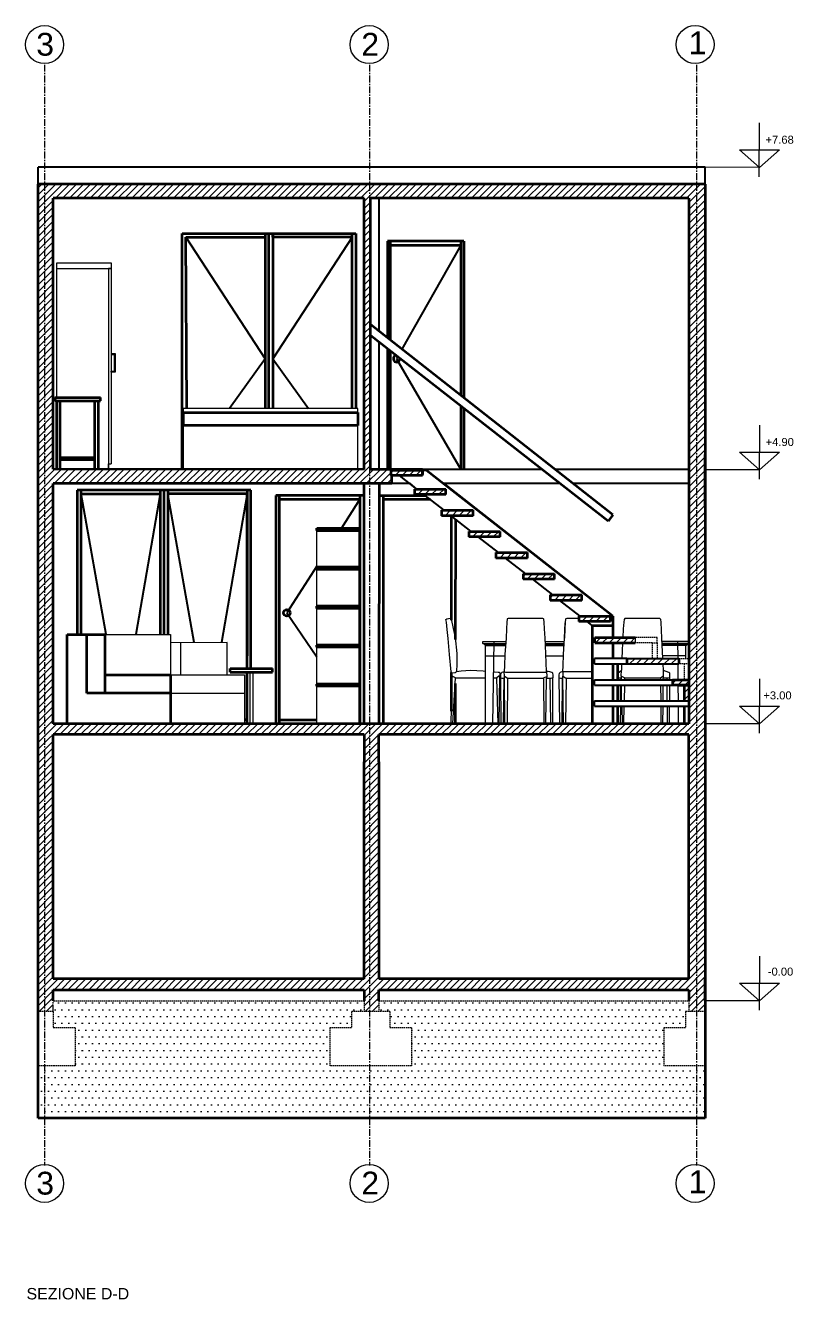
# Model space of a CAD drawing. Header units: metres. Extents: x -3394 to 4496, y 8696 to 12812.
# Drawn here: x -567 to 140, y 11612 to 12785 of the extents above; entities that cross this region are included whole.
import ezdxf

# ---------------------------------------------------------------- set-up
doc = ezdxf.new("R2010")
doc.units = ezdxf.units.M
doc.header["$LTSCALE"] = 5
doc.header["$MEASUREMENT"] = 0
doc.linetypes.add('CENTERX2', pattern=[4, 2.5, -0.5, 0.5, -0.5])
doc.linetypes.add('HIDDEN', pattern=[0.375, 0.25, -0.125])
for name, color, linetype, lineweight in [('A-ANNO-SYMB', 3, 'Continuous', 15), ('A-ANNO-SYMBT', 1, 'CENTERX2', 9), ('A-ELEV-MBE2', 2, 'Continuous', 25), ('A-FLOR-LEVL', 5, 'Continuous', 35), ('A-FURN', 2, 'Continuous', 18), ('A-GLAZ-FULL', 5, 'Continuous', 25), ('A-WALL-FULL', 4, 'Continuous', 35), ('arredi', 131, 'Continuous', 20)]:
    doc.layers.add(name, color=color, linetype=linetype, lineweight=lineweight)
doc.layers.add('FINESTRE', color=5, linetype='Continuous')
doc.layers.add('linee sezionate', color=4, linetype='Continuous')
doc.layers.add('G-ANNO-NPLT', color=210, linetype='Continuous', lineweight=18, plot=False)
doc.styles.add('ARIAL', font='arial.ttf')
pattern_1 = [(360, (-6142.6303, 11497.7745), (3.125, 6.25), [0, -6.25])]

msp = doc.modelspace()

# ---------------------------------------------------------------- hatches: boundary and pattern name
at = {"layer": 'G-ANNO-NPLT'}
h = msp.add_hatch(dxfattribs=at)
h.set_pattern_fill('ANSI31', color=256, scale=36.1, angle=-1.3e-13)
h.paths.add_polyline_path([(50.7, 12639.1), (-250.1, 12639.1), (-250.1, 12626.1), (43.8, 12626.1), (43.8, 12142.3), (-250.1, 12142.3), (-250.1, 11877.3), (-241.6, 11877.3), (-241.6, 11887.3), (-241.6, 11897.3), (43.8, 11897.3), (43.8, 11887.3), (43.8, 11877.3), (50.7, 11877.3)])
h.paths.add_polyline_path([(43.8, 12132.3), (43.8, 11907.3), (-241.6, 11907.3), (-241.6, 12107.3), (-241.6, 12132.3)], flags=16)
h.paths.add_polyline_path([(58.8, 11877.3), (50.7, 11877.3), (50.7, 12639.1), (58.8, 12639.1)])
h.paths.add_polyline_path([(-250.1, 12639.1), (-549.3, 12639.1), (-549.3, 11877.3), (-541.2, 11877.3), (-541.2, 11887.3), (-541.2, 11897.3), (-255.2, 11897.3), (-255.2, 11887.3), (-255.2, 11877.3), (-250.1, 11877.3), (-250.1, 12142.3), (-255.2, 12142.3), (-541.2, 12142.3), (-541.2, 12363.3), (-255.2, 12363.3), (-250.1, 12363.3)])
h.paths.add_polyline_path([(-255.2, 12626.1), (-255.2, 12376.3), (-541.2, 12376.5), (-541.2, 12626.1)], flags=16)
h.paths.add_polyline_path([(-262.7, 12593.7), (-262.7, 12432.5), (-261, 12432.5), (-261, 12416.7), (-421.4, 12416.7), (-421.4, 12432.5), (-418.4, 12432.5), (-419.2, 12590.2), (-346.3, 12590.2), (-346.3, 12593.7)], flags=0)
h.paths.add_polyline_path([(-487.9, 12566.5), (-487.9, 12483.2), (-484.3, 12483.2), (-484.3, 12465.9), (-487.9, 12465.9), (-487.9, 12381.5), (-490.4, 12381.5), (-490.4, 12561.5), (-537.9, 12561.5), (-537.9, 12442.5), (-497.9, 12442.5), (-497.9, 12439.4), (-499.9, 12439.4), (-502.9, 12439.4), (-502.9, 12385.5), (-534.9, 12385.5), (-534.9, 12439.4), (-537.9, 12439.4), (-539.9, 12439.4), (-539.9, 12442.5), (-537.9, 12442.5), (-537.9, 12566.5)], flags=0)
h.paths.add_polyline_path([(-255.2, 12132.3), (-255.2, 12107.3), (-255.2, 11907.3), (-255.2, 11907.3), (-541.2, 11907.3), (-541.2, 12132.3)], flags=16)
h.paths.add_polyline_path([(-549.3, 12639.1), (-555.2, 12639.1), (-555.2, 11877.3), (-549.3, 11877.3)])
h.paths.add_polyline_path([(-229.5, 12370.8), (-230.5, 12370.8), (-230.5, 12375.8), (-201.5, 12375.8), (-201.5, 12375.8), (-201.5, 12376.3), (-249.4, 12376.3), (-249.4, 12626.1), (-250.1, 12626.1), (-250.1, 12363.3), (-229.5, 12363.3)], flags=17)
h.paths.add_polyline_path([(-201.5, 12375.8), (-230.5, 12375.8), (-230.5, 12370.8), (-201.5, 12370.8)], flags=16)
h.paths.add_polyline_path([(-179.9, 12358.3), (-208.9, 12358.3), (-208.9, 12353.3), (-179.9, 12353.3)], flags=17)
h.paths.add_polyline_path([(-154.9, 12338.8), (-183.9, 12338.8), (-183.9, 12333.8), (-154.9, 12333.8)], flags=17)
h.paths.add_polyline_path([(-129.9, 12319.3), (-158.9, 12319.3), (-158.9, 12314.3), (-129.9, 12314.3)], flags=17)
h.paths.add_polyline_path([(-104.9, 12299.8), (-133.9, 12299.8), (-133.9, 12294.8), (-104.9, 12294.8)], flags=17)
h.paths.add_polyline_path([(-79.9, 12280.3), (-108.9, 12280.3), (-108.9, 12275.3), (-79.9, 12275.3)], flags=17)
h.paths.add_polyline_path([(-54.8, 12260.8), (-83.8, 12260.8), (-83.8, 12255.8), (-54.8, 12255.8)], flags=17)
h.paths.add_polyline_path([(-28.4, 12241.3), (-57.4, 12241.3), (-57.4, 12236.3), (-28.4, 12236.3)], flags=17)
h.paths.add_polyline_path([(-5.6, 12221.8), (-42.9, 12221.8), (-42.9, 12216.8), (-5.6, 12216.8)], flags=17)
h.paths.add_polyline_path([(34.4, 12202.3), (-13.3, 12202.3), (-13.3, 12197.3), (34.4, 12197.3)], flags=17)
h.paths.add_polyline_path([(43.8, 12182.8), (28.8, 12182.8), (28.8, 12177.8), (43.8, 12177.8)], flags=17)
h.paths.add_polyline_path([(43.8, 12177.8), (39.3, 12177.8), (39.3, 12163.3), (43.8, 12163.3)], flags=17)
h = msp.add_hatch(dxfattribs=at)
h.set_pattern_fill('DOTS', color=256, scale=100, style=0)
h.set_pattern_definition(pattern_1)
h.paths.add_polyline_path([(-555.2, 11779.3), (-555.2, 11827.3), (-521.2, 11827.3), (-521.2, 11862.3), (-541.2, 11862.3), (-541.2, 11877.3), (-541.2, 11887.3), (-256.6, 11887.3), (-256.6, 11877.3), (-267.2, 11877.3), (-267.2, 11862.3), (-287.1, 11862.3), (-287.1, 11827.3), (-212.1, 11827.3), (-212.1, 11779.3)])
h = msp.add_hatch(dxfattribs=at)
h.set_pattern_fill('DOTS', color=256, scale=100, style=0)
h.set_pattern_definition(pattern_1)
h.paths.add_polyline_path([(58.8, 11827.3), (58.8, 11779.3), (-212.1, 11779.3), (-211.6, 11827.3), (-211.6, 11862.3), (-231.5, 11862.3), (-231.5, 11877.3), (-241.6, 11877.3), (-241.6, 11887.3), (43.8, 11887.3), (40.7, 11877.3), (40.7, 11862.3), (20.8, 11862.3), (20.8, 11827.3)])

# ---------------------------------------------------------------- linework, layer by layer
at = {"layer": 'A-ANNO-SYMB'}
for p, q in [((108.5, 12645.7), (108.9, 12695.6)), ((108.6, 12367.4), (109, 12417.3)), ((108.6, 12133.6), (109, 12183.5)), ((108.6, 11878.5), (109, 11928.4))]:
    msp.add_line(p, q, dxfattribs=at)
at = {"layer": 'A-ANNO-SYMB', "ltscale": 0.8}
for p, q in [((108.7, 12654.4), (58.8, 12654.8)), ((108.8, 12376.1), (58.8, 12376.1)), ((108.8, 12142.3), (58.8, 12142.3)), ((108.8, 11887.3), (58.8, 11887.3))]:
    msp.add_line(p, q, dxfattribs=at)
at = {"layer": 'A-ANNO-SYMB'}
for points in [[(108.7, 12654.4), (90.3, 12670.7), (127.1, 12670.7)], [(108.8, 12376.1), (90.4, 12392.4), (127.2, 12392.4)], [(108.8, 12142.3), (90.4, 12158.6), (127.2, 12158.6)], [(108.8, 11887.3), (90.4, 11903.5), (127.2, 11903.5)]]:
    msp.add_lwpolyline(points, close=True, dxfattribs=at)
for centre in [(-549.3, 12767.5), (-250.5, 12767.5), (49.5, 12767.6), (-549.3, 11719.1), (-250.5, 11719.1), (49.5, 11719.1)]:
    msp.add_circle(centre, 17.5, dxfattribs=at)
at = {"layer": 'A-ANNO-SYMBT', "ltscale": 0.5}
for p, q in [((-549.3, 12749), (-549.3, 11735.6)), ((-250.1, 12749), (-250.1, 11735.6)), ((50.7, 12749), (50.7, 11735.6)), ((-541.2, 11877.3), (-541.2, 11887.3))]:
    msp.add_line(p, q, dxfattribs=at)
at = {"layer": 'A-ANNO-SYMBT', "linetype": 'HIDDEN'}
for p, q in [((14.5, 12221.8), (-5.6, 12221.8)), ((10, 12216.8), (-5.6, 12216.8)), ((10, 12216.8), (10, 12202.3)), ((10, 12216.8), (14.5, 12216.8)), ((14.5, 12216.8), (14.5, 12221.8)), ((14.5, 12216.8), (14.5, 12202.3)), ((34.4, 12202.3), (43.8, 12202.3)), ((43.8, 12197.3), (34.4, 12197.3)), ((39.3, 12197.3), (39.3, 12182.8)), ((-541.2, 11887.3), (-255.2, 11887.3)), ((-255.2, 11887.3), (-255.2, 11877.3)), ((-241.6, 11887.3), (43.8, 11887.3)), ((-241.6, 11887.3), (-241.6, 11877.3)), ((43.8, 11887.3), (43.8, 11877.3)), ((-541.2, 11877.3), (-555.2, 11877.3)), ((-541.2, 11877.3), (-541.2, 11862.3)), ((-266.7, 11877.3), (-266.7, 11862.3)), ((-231.5, 11877.3), (-266.7, 11877.3)), ((-231.5, 11877.3), (-231.5, 11862.3)), ((40.7, 11877.3), (40.7, 11862.3)), ((58.8, 11877.3), (40.7, 11877.3)), ((-521.2, 11862.3), (-541.2, 11862.3)), ((-521.2, 11862.3), (-521.2, 11827.3)), ((-286.6, 11862.3), (-286.6, 11827.3)), ((-266.7, 11862.3), (-286.6, 11862.3)), ((-211.6, 11862.3), (-231.5, 11862.3)), ((-211.6, 11862.3), (-211.6, 11827.3)), ((20.8, 11862.3), (20.8, 11827.3)), ((40.7, 11862.3), (20.8, 11862.3)), ((-521.2, 11827.3), (-555.2, 11827.3)), ((-211.6, 11827.3), (-286.6, 11827.3)), ((58.8, 11827.3), (20.8, 11827.3))]:
    msp.add_line(p, q, dxfattribs=at)
at = {"layer": 'A-ELEV-MBE2'}
for p, q in [((-419.1, 12590.2), (-346.2, 12478.3)), ((-266.3, 12590.2), (-339.2, 12478.3)), ((-166, 12582.8), (-220.3, 12487)), ((-224.2, 12480), (-225.2, 12478.3)), ((-346.2, 12478.3), (-379.1, 12432.5)), ((-339.2, 12478.3), (-306.3, 12432.5)), ((-225.2, 12478.3), (-166, 12376.3)), ((-492.6, 12224.3), (-515.7, 12353.9)), ((-442.8, 12353.9), (-465.2, 12224.3)), ((-411.7, 12217.2), (-435.7, 12353.9)), ((-362.8, 12353.9), (-386.4, 12217.1)), ((-259, 12348.9), (-276.1, 12322.3)), ((-298.6, 12287.4), (-326.3, 12244.4)), ((-326.3, 12244.4), (-298.6, 12203.8))]:
    msp.add_line(p, q, dxfattribs=at)
at = {"layer": 'A-FLOR-LEVL'}
for p, q in [((-422.7, 12376.5), (-422.7, 12593.7)), ((-422.7, 12593.7), (-346.3, 12593.7)), ((-419.2, 12590.2), (-346.3, 12590.2)), ((-418.4, 12432.5), (-419.2, 12590.2)), ((-346.3, 12593.7), (-262.7, 12593.7)), ((-346.3, 12593.7), (-346.3, 12432.4)), ((-342.7, 12432.4), (-342.7, 12593.7)), ((-339.2, 12590.2), (-339.2, 12593.7)), ((-339.2, 12593.7), (-339.2, 12432.4)), ((-266.3, 12590.2), (-339.2, 12590.2)), ((-266.3, 12432.5), (-266.3, 12593.7)), ((-262.7, 12593.7), (-262.7, 12432.5)), ((-233.5, 12586.4), (-233.5, 12497.4)), ((-163.5, 12586.4), (-233.5, 12586.4)), ((-231, 12495.4), (-231, 12586.4)), ((-166, 12586.4), (-166, 12444.3)), ((-163.5, 12586.4), (-163.5, 12442.3)), ((-231, 12582.8), (-166, 12582.8)), ((-26.2, 12334.5), (-249.4, 12509.9)), ((-30.5, 12328.9), (-249.4, 12499.7)), ((-233.5, 12487.2), (-233.5, 12376.3)), ((-231, 12376.3), (-231, 12485.3)), ((-166, 12434.6), (-166, 12376.3)), ((-163.5, 12432.6), (-163.5, 12376.3)), ((-26.2, 12241.3), (-197.7, 12375.5)), ((-255.2, 12142.3), (-255.2, 12363.3)), ((-241.2, 12363.3), (-241.6, 12142.3)), ((-26.2, 12241.3), (-182.2, 12363.3)), ((-435.7, 12357.4), (-519.3, 12357.4)), ((-519.3, 12357.4), (-519.3, 12224.3)), ((-515.7, 12224.3), (-515.7, 12357.4)), ((-515.7, 12353.9), (-442.8, 12353.9)), ((-442.8, 12357.4), (-442.8, 12224.3)), ((-439.3, 12224.3), (-439.3, 12357.4)), ((-435.7, 12357.4), (-435.7, 12224.3)), ((-359.3, 12357.4), (-435.7, 12357.4)), ((-362.8, 12353.9), (-435.7, 12353.9)), ((-362.8, 12357.4), (-362.8, 12204.9)), ((-362.8, 12193.3), (-362.8, 12353.9)), ((-359.3, 12193.3), (-359.3, 12357.4)), ((-255.2, 12352.5), (-336.4, 12352.5)), ((-336.4, 12352.5), (-336.4, 12142.4)), ((-332.9, 12142.4), (-332.9, 12352.5)), ((-259, 12352.5), (-259, 12142.3)), ((-241.2, 12352.3), (-198.7, 12352.3)), ((-237.7, 12352.3), (-237.7, 12142.3)), ((-332.8, 12348.9), (-259, 12348.9)), ((-194.2, 12348.7), (-237.7, 12348.7)), ((-174.6, 12237.5), (-174.6, 12333.4)), ((-171.1, 12330.7), (-171.2, 12219.7)), ((-26.2, 12334.5), (-30.5, 12328.9)), ((-26.2, 12241.3), (-26.2, 12221.8)), ((-26.2, 12241.3), (-26.2, 12221.8)), ((-45.2, 12232.6), (-45.2, 12142.3)), ((-45.2, 12232.6), (-45.2, 12142.3)), ((-45.2, 12232.6), (-26.2, 12232.6)), ((-45.2, 12213.1), (-45.2, 12142.3)), ((-26.2, 12216.8), (-26.2, 12202.3)), ((-26.2, 12216.8), (-26.2, 12202.3)), ((-362.8, 12142.4), (-362.8, 12189.9)), ((-174.7, 12153.8), (-174.7, 12189.5)), ((-26.2, 12197.3), (-26.2, 12182.8)), ((-26.2, 12197.3), (-26.2, 12182.8)), ((-21.7, 12182.8), (-21.7, 12197.3)), ((-171.3, 12179.4), (-171.3, 12142.3)), ((-26.2, 12177.8), (-26.2, 12163.3)), ((-26.2, 12177.8), (-26.2, 12163.3)), ((-21.7, 12163.3), (-21.7, 12177.8)), ((-26.2, 12158.3), (-26.2, 12142.3)), ((-26.2, 12158.3), (-26.2, 12142.3)), ((-26.2, 12158.3), (-26.2, 12151)), ((-26.2, 12158.3), (-26.2, 12142.3)), ((-26.2, 12158.3), (-26.2, 12151)), ((-21.7, 12150.4), (-21.7, 12158.3)), ((39.3, 12158.3), (39.3, 12142.3)), ((-362.8, 12145.9), (-365.3, 12145.9)), ((-332.9, 12145.9), (-298.6, 12145.9)), ((-174.6, 12142.3), (-174.6, 12142.5))]:
    msp.add_line(p, q, dxfattribs=at)
for points in [[(-21.7, 12142.3), (-21.7, 12158.3)], [(-26.2, 12151), (-26.2, 12142.3)]]:
    msp.add_lwpolyline(points, dxfattribs=at)
msp.add_circle((-326.3, 12244.4), 3.07, dxfattribs=at)
msp.add_arc((-225.2, 12478.3), 3.07, 101.2405, 2.8522, dxfattribs=at)
at = {"layer": 'A-FURN'}
for p, q in [((-537.9, 12442.5), (-537.9, 12566.5)), ((-537.9, 12566.5), (-487.9, 12566.5)), ((-487.9, 12566.5), (-487.9, 12381.5)), ((-537.9, 12561.5), (-487.9, 12561.5)), ((-487.9, 12561.5), (-490.4, 12561.5)), ((-490.4, 12561.5), (-490.4, 12376.5)), ((-487.9, 12483.2), (-484.3, 12483.2)), ((-487.9, 12483.2), (-487.9, 12482.2)), ((-487.9, 12482.2), (-484.3, 12482.2)), ((-484.3, 12482.2), (-485.3, 12482.2)), ((-485.3, 12482.2), (-485.3, 12466.9)), ((-484.3, 12483.2), (-484.3, 12465.9)), ((-487.9, 12465.9), (-487.9, 12466.9)), ((-487.9, 12466.9), (-484.3, 12466.9)), ((-484.3, 12465.9), (-487.9, 12465.9)), ((-261, 12432.5), (-421.4, 12432.5)), ((-421.4, 12428.9), (-421.4, 12432.5)), ((-261, 12428.9), (-261, 12432.5)), ((-421.4, 12376.7), (-421.4, 12416.7)), ((-261, 12376.7), (-261, 12416.7)), ((-490.4, 12376.5), (-490.4, 12381.5)), ((-490.4, 12381.5), (-487.9, 12381.5)), ((-298.6, 12286.4), (-298.6, 12320.3)), ((-259.6, 12286.4), (-259.6, 12320.3)), ((-298.6, 12250.5), (-298.6, 12284.4)), ((-259.6, 12250.5), (-259.6, 12284.4)), ((-298.6, 12214.7), (-298.6, 12248.5)), ((-259.6, 12214.7), (-259.6, 12248.5)), ((-179.8, 12238.2), (-179.1, 12238.7)), ((-179.3, 12235.7), (-179.8, 12238.2)), ((-178.8, 12229), (-179.3, 12235.7)), ((-179.1, 12238.7), (-177.4, 12239.2)), ((-177.4, 12239.2), (-175.6, 12239.4)), ((-175.6, 12239.4), (-174.9, 12238.9)), ((-174.9, 12238.9), (-173.1, 12229.9)), ((-123.8, 12235.9), (-124.1, 12229.5)), ((-123.6, 12238.5), (-123.8, 12235.9)), ((-123.4, 12238.9), (-123.6, 12238.5)), ((-122.5, 12239.2), (-123.4, 12238.9)), ((-90.8, 12239.2), (-122.5, 12239.2)), ((-89.9, 12238.9), (-90.8, 12239.2)), ((-89.7, 12238.5), (-89.9, 12238.9)), ((-89.4, 12235.9), (-89.7, 12238.5)), ((-89.2, 12229.5), (-89.4, 12235.9)), ((-70.7, 12221.1), (-70.1, 12235.2)), ((-70, 12235.9), (-70.3, 12229.5)), ((-69.8, 12238.5), (-70, 12235.9)), ((-69.6, 12238.9), (-69.8, 12238.5)), ((-68.6, 12239.2), (-69.6, 12238.9)), ((-57.4, 12239.2), (-68.6, 12239.2)), ((-16.2, 12235.9), (-16.7, 12229.5)), ((-15.7, 12238.2), (-16.2, 12235.9)), ((-15.1, 12239.2), (-15.7, 12238.2)), ((17.1, 12239.2), (-15.1, 12239.2)), ((17.8, 12238.2), (17.1, 12239.2)), ((18.2, 12235.9), (17.8, 12238.2)), ((18.9, 12221.1), (18.2, 12235.9)), ((-493.5, 12224.3), (-433.5, 12224.3)), ((-433.5, 12224.3), (-433.5, 12187.3)), ((-177.7, 12220.7), (-178.8, 12229)), ((-173.1, 12229.9), (-171.4, 12221.6)), ((-124.1, 12229.5), (-124.5, 12221.1)), ((-88.5, 12221.1), (-89.2, 12229.5)), ((-70.3, 12229.5), (-70.7, 12221.1)), ((-16.7, 12229.5), (-17.1, 12221.8)), ((-381.2, 12217), (-433.5, 12216.7)), ((-424.3, 12216.8), (-424.3, 12187.3)), ((-381.2, 12187.3), (-381.2, 12217)), ((-298.6, 12178.8), (-298.6, 12212.7)), ((-259.6, 12178.8), (-259.6, 12212.7)), ((-176.5, 12205.9), (-177.7, 12220.7)), ((-171.4, 12221.6), (-169.8, 12206.8)), ((-146, 12216), (-146, 12217.9)), ((-146, 12217.9), (-124.8, 12217.9)), ((-144.6, 12215.6), (-146, 12216)), ((-146, 12216), (-125, 12216)), ((-143.5, 12214.4), (-144.6, 12215.6)), ((-144.6, 12215.6), (-125, 12215.6)), ((-143.5, 12142.3), (-143.5, 12214.4)), ((-125, 12214.4), (-143.5, 12214.4)), ((-143.5, 12214.2), (-125, 12214.2)), ((-135.9, 12217.9), (-137, 12142.3)), ((-124.5, 12221.1), (-125.5, 12206.1)), ((-125, 12214.2), (-125, 12214.4)), ((-88.2, 12214.2), (-88.5, 12221.1)), ((-88.4, 12217.9), (-70.9, 12217.9)), ((-88.3, 12216), (-71.2, 12216)), ((-88.3, 12215.6), (-85.1, 12215.6)), ((-88.2, 12214.4), (-71.2, 12214.4)), ((-87.2, 12190.3), (-88.2, 12214.2)), ((-88.2, 12214.2), (-71.2, 12214.2)), ((-85.1, 12215.6), (-71.2, 12215.6)), ((-71.6, 12206.1), (-70.7, 12221.1)), ((-17.3, 12216.8), (-17.7, 12209.3)), ((19.9, 12202.3), (18.9, 12221.1)), ((43.8, 12217.9), (19.1, 12217.9)), ((43.8, 12216), (19.2, 12216)), ((42.4, 12215.6), (19.2, 12215.6)), ((41, 12214.4), (19.3, 12214.4)), ((41, 12214.2), (19.3, 12214.2)), ((33.4, 12217.9), (33.5, 12202.3)), ((41, 12214.4), (42.4, 12215.6)), ((41, 12202.3), (41, 12214.4)), ((42.4, 12215.6), (43.8, 12216)), ((43.8, 12216), (43.8, 12217.9)), ((-174.9, 12190.1), (-176.5, 12205.9)), ((-169.8, 12206.8), (-169.8, 12196.2)), ((-143.5, 12204.7), (-125.5, 12204.7)), ((-125.5, 12206.1), (-125.9, 12195.5)), ((-87.8, 12204.7), (-71.6, 12204.7)), ((-72.1, 12195.5), (-71.6, 12206.1)), ((-17.7, 12209.3), (-18, 12202.3)), ((41, 12204.7), (19.8, 12204.7)), ((-433.7, 12187.3), (-365.3, 12187.3)), ((-365.3, 12187.3), (-365.3, 12142.3)), ((-360.2, 12189.9), (-360.2, 12142.3)), ((-357.7, 12189.9), (-357.7, 12142.3)), ((-174.9, 12189.5), (-174.9, 12190.1)), ((-174.4, 12189.5), (-174.9, 12189.5)), ((-174.4, 12189), (-174.4, 12189.5)), ((-174.2, 12188.8), (-174.4, 12189)), ((-174.4, 12187.1), (-174.2, 12188.8)), ((-174, 12184.9), (-174.4, 12187.1)), ((-174.2, 12188.8), (-173.7, 12189)), ((-173.7, 12189), (-171.2, 12189.3)), ((-171.2, 12189.3), (-170.5, 12190.1)), ((-170.5, 12190.1), (-170.1, 12190.4)), ((-169.8, 12196.2), (-170.2, 12191.3)), ((-170.2, 12191.3), (-170.1, 12190.4)), ((-170.1, 12190.4), (-165.9, 12191.1)), ((-165.9, 12191.1), (-157.1, 12191.5)), ((-157.1, 12191.5), (-145.6, 12191.1)), ((-145.6, 12191.1), (-143.5, 12190.8)), ((-136.1, 12190.4), (-135.4, 12190.1)), ((-135.4, 12190.1), (-131.7, 12189.9)), ((-131.7, 12189.9), (-130.8, 12189.8)), ((-130.8, 12189.8), (-130.3, 12189.2)), ((-130.3, 12189.2), (-130.3, 12187.1)), ((-130.3, 12187.1), (-130.3, 12186)), ((-129.4, 12187.1), (-129, 12188.9)), ((-129.3, 12184.6), (-129.4, 12187.1)), ((-129, 12188.9), (-128.2, 12189.7)), ((-128.2, 12189.7), (-126.2, 12190.4)), ((-125.9, 12195.5), (-126.2, 12190.4)), ((-126.2, 12190.4), (-125.9, 12190.1)), ((-125.9, 12186), (-126.2, 12190.4)), ((-125.9, 12190.1), (-125, 12189.9)), ((-125, 12189.9), (-88.3, 12189.9)), ((-88.3, 12189.9), (-87.2, 12190.3)), ((-85.7, 12190.4), (-87.2, 12190.3)), ((-87.2, 12190.3), (-87.1, 12185.9)), ((-84.1, 12190.1), (-85.7, 12190.4)), ((-82.3, 12189.5), (-84.1, 12190.1)), ((-81.6, 12188.8), (-82.3, 12189.5)), ((-81.1, 12187.1), (-81.6, 12188.8)), ((-81.1, 12184.6), (-81.1, 12187.1)), ((-75.6, 12187.1), (-75.3, 12188.8)), ((-75.6, 12184.6), (-75.6, 12187.1)), ((-75.3, 12188.8), (-75.1, 12189)), ((-75.1, 12189), (-74.4, 12189.7)), ((-74.4, 12189.7), (-73.7, 12190.1)), ((-73.7, 12190.1), (-72.8, 12190.4)), ((-72.8, 12190.4), (-72.3, 12190.4)), ((-72.3, 12190.4), (-72.1, 12195.5)), ((-72.3, 12190.4), (-45.2, 12190.4)), ((-72.3, 12190.4), (-72.3, 12186)), ((-21.7, 12187.5), (-21.5, 12188.8)), ((-21.5, 12188.8), (-18.4, 12191.7)), ((-18.5, 12186), (-18.4, 12191.7)), ((-18.2, 12197.3), (-18.4, 12191.7)), ((20.5, 12191.2), (20.2, 12197.3)), ((25.4, 12189.5), (20.3, 12191.3)), ((20.3, 12186), (20.3, 12191.3)), ((26.1, 12188.8), (25.4, 12189.5)), ((26.3, 12187.1), (26.1, 12188.8)), ((26.3, 12184.5), (26.3, 12187.1)), ((33.5, 12197.3), (33.6, 12182.8)), ((-298.6, 12142.3), (-298.6, 12176.8)), ((-259.6, 12142.3), (-259.6, 12176.8)), ((-174.9, 12142.5), (-174, 12184.9)), ((-171, 12184.4), (-174, 12186)), ((-174, 12186), (-174, 12185)), ((-173.5, 12142.4), (-171, 12184.4)), ((-171, 12184.4), (-143.5, 12184.4)), ((-133.1, 12184.1), (-136.2, 12184.2)), ((-133.3, 12184.1), (-132.2, 12142.3)), ((-131.2, 12186), (-133.1, 12184.6)), ((-133.1, 12184.6), (-133.1, 12184.1)), ((-130.3, 12186), (-131.2, 12186)), ((-130.8, 12142.3), (-130.3, 12186)), ((-128.9, 12142.3), (-129.4, 12184.6)), ((-129.4, 12184.6), (-128.5, 12184.1)), ((-128.5, 12184.1), (-126.6, 12184.1)), ((-126.6, 12184.1), (-127.1, 12142.3)), ((-126.6, 12184.1), (-125.9, 12184.1)), ((-125.5, 12142.3), (-125.9, 12186)), ((-125.9, 12186), (-123.6, 12184.6)), ((-123.6, 12184.6), (-123.2, 12184.6)), ((-123.2, 12184.6), (-123.6, 12142.3)), ((-123.2, 12184.1), (-90.1, 12184.1)), ((-90.1, 12184.6), (-87.1, 12185.9)), ((-90.1, 12184.1), (-90.1, 12184.6)), ((-90.1, 12184.1), (-89.7, 12142.3)), ((-87.8, 12142.3), (-87.2, 12184.1)), ((-87.1, 12185.9), (-87.2, 12184.1)), ((-87.2, 12184.1), (-84.1, 12184.1)), ((-84.1, 12184.1), (-83, 12184.1)), ((-84.1, 12184.1), (-83.7, 12142.3)), ((-83, 12184.1), (-82, 12184.4)), ((-82, 12184.4), (-81.8, 12184.6)), ((-81.8, 12184.6), (-81.1, 12184.6)), ((-81.6, 12142.3), (-81.4, 12184.6)), ((-75.1, 12142.3), (-75.6, 12184.6)), ((-75.6, 12184.6), (-74.4, 12184.1)), ((-74.4, 12184.1), (-72.8, 12184.1)), ((-72.8, 12184.1), (-73.3, 12142.3)), ((-72.3, 12184.1), (-72.8, 12184.1)), ((-72.3, 12184.1), (-72.3, 12186)), ((-72.3, 12186), (-69.8, 12184.6)), ((-71.6, 12142.3), (-72.3, 12184.1)), ((-69.8, 12184.6), (-69.3, 12184.6)), ((-69.3, 12184.1), (-69.8, 12142.3)), ((-69.3, 12184.6), (-69.3, 12184.1)), ((-69.3, 12184.1), (-45.2, 12184.1)), ((-20.6, 12184.1), (-21.7, 12184.6)), ((-21.3, 12182.8), (-21.3, 12184.4)), ((-21.3, 12163.3), (-21.3, 12177.8)), ((-18.9, 12184.1), (-20.6, 12184.1)), ((-19.2, 12163.3), (-19.2, 12177.8)), ((-18.5, 12184.1), (-19, 12184.1)), ((-19, 12184.1), (-19, 12182.8)), ((-15.5, 12184.6), (-18.5, 12186)), ((-18.5, 12186), (-18.5, 12184.6)), ((-18.5, 12184.6), (-18.5, 12182.8)), ((-18.2, 12163.3), (-18.4, 12177.8)), ((-15.6, 12177.8), (-15.7, 12163.3)), ((-15.5, 12184.1), (-15.5, 12184.6)), ((14.2, 12184.1), (-15.5, 12184.1)), ((-15.5, 12184.1), (-15.5, 12182.8)), ((17.5, 12184.1), (14.2, 12184.1)), ((18, 12184.6), (17.5, 12184.4)), ((17.5, 12184.4), (17.5, 12182.8)), ((17.6, 12177.8), (17.8, 12163.3)), ((20.3, 12186), (18, 12184.6)), ((20, 12163.3), (20.2, 12177.8)), ((20.2, 12182.8), (20.2, 12184.1)), ((20.3, 12184.2), (20.3, 12186)), ((23.5, 12184.1), (20.3, 12184.2)), ((24.7, 12184.1), (23.5, 12184.1)), ((23.5, 12184.1), (23.5, 12182.8)), ((23.8, 12163.3), (23.8, 12177.8)), ((25.6, 12184.6), (24.7, 12184.1)), ((26.3, 12184.6), (25.6, 12184.6)), ((26.1, 12163.3), (26.2, 12177.8)), ((26.3, 12182.8), (26.3, 12184.5)), ((33.7, 12177.8), (33.8, 12163.3)), ((-433.6, 12170.3), (-365.3, 12170.3)), ((-21.3, 12142.3), (-21.3, 12158.3)), ((-19.3, 12158.3), (-19.4, 12142.3)), ((-18.1, 12158.3), (-17.8, 12142.3)), ((-16, 12142.3), (-15.8, 12158.3)), ((17.9, 12158.3), (17.9, 12142.3)), ((19.8, 12142.3), (20, 12158.3)), ((23.9, 12158.3), (23.9, 12142.3)), ((25.8, 12142.3), (26, 12158.3)), ((33.8, 12158.3), (33.9, 12142.3)), ((-174.9, 12142.5), (-173.5, 12142.4)), ((-137, 12142.3), (-143.5, 12142.3))]:
    msp.add_line(p, q, dxfattribs=at)
at = {"layer": 'A-GLAZ-FULL'}
for p, q in [((-255.2, 12623.5), (-255.4, 12432.5)), ((-201.5, 12375.8), (-198.5, 12375.8)), ((-206.5, 12358.3), (-222.5, 12370.8)), ((-206.5, 12358.3), (-212.9, 12363.3)), ((-181.5, 12338.8), (-200.1, 12353.3)), ((-156.5, 12319.3), (-175.1, 12333.8)), ((-131.4, 12299.8), (-150.1, 12314.3)), ((-106.4, 12280.3), (-125, 12294.8)), ((-81.4, 12260.8), (-100, 12275.3)), ((-56.4, 12241.3), (-75, 12255.8)), ((-45.2, 12232.6), (-50, 12236.3)), ((-13.3, 12202.3), (-43.2, 12202.3)), ((-43.2, 12197.3), (-13.3, 12197.3))]:
    msp.add_line(p, q, dxfattribs=at)
msp.add_arc((-198.7, 12374.2), 1.59, 51.5649, 82.6453, dxfattribs=at)
at = {"layer": 'A-WALL-FULL'}
for p, q in [((-241.5, 12639.1), (-555.2, 12639.1)), ((-555.2, 11779.3), (-555.2, 12639.1)), ((58.8, 12639.1), (-255.2, 12639.1)), ((58.8, 12639.1), (58.8, 11779.3)), ((-255.2, 12626.1), (-541.2, 12626.1)), ((-541.2, 12376.5), (-541.2, 12626.1)), ((-255.2, 12376.3), (-255.2, 12626.1)), ((43.8, 12626.1), (-249.4, 12626.1)), ((-249.4, 12376.3), (-249.4, 12626.1)), ((-539.9, 12442.5), (-497.9, 12442.5)), ((-539.9, 12439.4), (-539.9, 12442.5)), ((-537.9, 12439.4), (-539.9, 12439.4)), ((-537.9, 12376.5), (-537.9, 12439.4)), ((-537.9, 12376.5), (-537.9, 12439.4)), ((-537.9, 12439.4), (-499.9, 12439.4)), ((-534.9, 12385.5), (-534.9, 12439.4)), ((-502.9, 12385.5), (-502.9, 12439.4)), ((-499.9, 12439.4), (-499.9, 12376.5)), ((-499.9, 12439.4), (-497.9, 12439.4)), ((-497.9, 12439.4), (-497.9, 12442.5)), ((-421.4, 12416.7), (-421.4, 12428.9)), ((-421.4, 12428.9), (-261, 12428.9)), ((-261, 12428.9), (-261, 12416.7)), ((-261, 12416.7), (-421.4, 12416.7)), ((-534.9, 12387.5), (-502.9, 12387.5)), ((-255.2, 12376.3), (-541.2, 12376.5)), ((-534.9, 12376.5), (-534.9, 12385.5)), ((-534.9, 12385.5), (-502.9, 12385.5)), ((-502.9, 12376.5), (-502.9, 12385.5)), ((-201.5, 12376.3), (-249.4, 12376.3)), ((-230.5, 12375.8), (-230.5, 12370.8)), ((-230.5, 12375.8), (-201.5, 12375.8)), ((-201.5, 12376.3), (-201.5, 12371.8)), ((-201.5, 12370.8), (-201.5, 12375.8)), ((-255.2, 12363.3), (-541.2, 12363.3)), ((-229.5, 12363.3), (-255.2, 12363.3)), ((-201.5, 12370.8), (-230.5, 12370.8)), ((-229.5, 12363.3), (-229.5, 12370.8)), ((-208.9, 12358.3), (-179.9, 12358.3)), ((-208.9, 12358.3), (-208.9, 12353.3)), ((-179.9, 12353.3), (-208.9, 12353.3)), ((-179.9, 12353.3), (-179.9, 12358.3)), ((-183.9, 12338.8), (-154.9, 12338.8)), ((-183.9, 12338.8), (-183.9, 12333.8)), ((-154.9, 12333.8), (-183.9, 12333.8)), ((-154.9, 12333.8), (-154.9, 12338.8)), ((-298.6, 12322.3), (-259.6, 12322.3)), ((-298.6, 12322.3), (-259.6, 12322.3)), ((-298.6, 12322.3), (-259.6, 12322.3)), ((-298.6, 12322.3), (-259.6, 12322.3)), ((-298.6, 12322.3), (-259.6, 12322.3)), ((-298.6, 12322.3), (-259.6, 12322.3)), ((-298.6, 12320.3), (-298.6, 12322.3)), ((-298.6, 12320.3), (-259.6, 12320.3)), ((-298.6, 12320.3), (-259.6, 12320.3)), ((-298.6, 12320.3), (-259.6, 12320.3)), ((-298.6, 12320.3), (-259.6, 12320.3)), ((-259.6, 12320.3), (-259.6, 12322.3)), ((-158.9, 12319.3), (-129.9, 12319.3)), ((-158.9, 12319.3), (-158.9, 12314.3)), ((-129.9, 12314.3), (-129.9, 12319.3)), ((-129.9, 12314.3), (-158.9, 12314.3)), ((-133.9, 12299.8), (-104.9, 12299.8)), ((-133.9, 12299.8), (-133.9, 12294.8)), ((-104.9, 12294.8), (-133.9, 12294.8)), ((-104.9, 12294.8), (-104.9, 12299.8)), ((-259.6, 12286.4), (-298.6, 12286.4)), ((-298.6, 12284.4), (-298.6, 12286.4)), ((-259.6, 12284.4), (-298.6, 12284.4)), ((-259.6, 12284.4), (-259.6, 12286.4)), ((-108.9, 12280.3), (-79.9, 12280.3)), ((-108.9, 12280.3), (-108.9, 12275.3)), ((-79.9, 12275.3), (-108.9, 12275.3)), ((-79.9, 12275.3), (-79.9, 12280.3)), ((-83.8, 12260.8), (-54.8, 12260.8)), ((-83.8, 12260.8), (-83.8, 12255.8)), ((-54.8, 12255.8), (-54.8, 12260.8)), ((-259.6, 12250.5), (-298.6, 12250.5)), ((-298.6, 12248.5), (-298.6, 12250.5)), ((-259.6, 12248.5), (-298.6, 12248.5)), ((-259.6, 12248.5), (-259.6, 12250.5)), ((-54.8, 12255.8), (-83.8, 12255.8)), ((-57.4, 12241.3), (-28.4, 12241.3)), ((-57.4, 12241.3), (-57.4, 12236.3)), ((-28.4, 12236.3), (-57.4, 12236.3)), ((-28.4, 12236.3), (-28.4, 12241.3)), ((-528.5, 12142.3), (-528.5, 12224.3)), ((-528.5, 12224.3), (-510.5, 12224.3)), ((-510.5, 12170.3), (-510.5, 12224.3)), ((-510.5, 12224.3), (-492.6, 12224.3)), ((-493.5, 12170.3), (-493.5, 12224.3)), ((-259.6, 12214.7), (-298.6, 12214.7)), ((-298.6, 12212.7), (-298.6, 12214.7)), ((-259.6, 12212.7), (-298.6, 12212.7)), ((-259.6, 12212.7), (-259.6, 12214.7)), ((-42.9, 12221.8), (-5.6, 12221.8)), ((-42.9, 12216.8), (-42.9, 12221.8)), ((-42.9, 12216.8), (-5.6, 12216.8)), ((-13.3, 12202.3), (-13.3, 12197.3)), ((34.4, 12202.3), (34.4, 12197.3)), ((-493.5, 12187.3), (-433.7, 12187.3)), ((-433.5, 12187.3), (-433.5, 12142.3)), ((-378.5, 12189.9), (-378.5, 12193.2)), ((-378.5, 12193.2), (-339.5, 12193.2)), ((-378.5, 12189.9), (-339.5, 12189.9)), ((-339.5, 12189.9), (-339.5, 12193.2)), ((-259.6, 12178.8), (-298.6, 12178.8)), ((-298.6, 12176.8), (-298.6, 12178.8)), ((-259.6, 12176.8), (-298.6, 12176.8)), ((-259.6, 12176.8), (-259.6, 12178.8)), ((28.8, 12182.8), (28.8, 12177.8)), ((28.8, 12182.8), (43.8, 12182.8)), ((43.8, 12177.8), (28.8, 12177.8)), ((34.4, 12177.8), (43.8, 12177.8)), ((39.3, 12177.8), (39.3, 12163.3)), ((-433.6, 12170.3), (-510.5, 12170.3)), ((-255.2, 12142.3), (-541.2, 12142.3)), ((43.8, 12142.3), (-255.2, 12142.3)), ((-255.2, 12132.3), (-541.2, 12132.3)), ((43.8, 12132.3), (-241.6, 12132.3)), ((43.8, 11907.3), (43.8, 12132.3)), ((-255.2, 11907.3), (-255.2, 12107.3)), ((-241.6, 12107.3), (-241.6, 11907.3)), ((58.8, 11779.3), (-555.2, 11779.3))]:
    msp.add_line(p, q, dxfattribs=at)
for points in [[(43.8, 12626.1), (43.8, 12142.3)], [(58.8, 12342), (58.8, 12342), (58.8, 12390)], [(58.8, 12342.3), (58.8, 12342.3), (58.8, 12376.1)], [(-541.2, 12142.3), (-541.2, 12363.3)], [(-541.2, 11907.3), (-541.2, 12132.3)], [(-255.2, 12132.3), (-255.2, 12107.3)], [(-241.6, 12107.3), (-241.6, 12132.3)], [(-255.2, 11907.3), (-541.2, 11907.3)], [(-255.2, 11907.3), (-255.2, 11907.3)], [(43.8, 11907.3), (-241.6, 11907.3)], [(-241.6, 11907.3), (-241.6, 11907.3)], [(43.8, 11907.3), (43.8, 11907.3), (43.8, 11907.3)], [(58.8, 11887.3), (58.8, 11907.3)], [(-541.2, 11887.3), (-541.2, 11897.3)], [(-541.2, 11897.3), (-255.2, 11897.3)], [(-255.2, 11897.3), (-255.2, 11887.3)], [(-241.6, 11887.3), (-241.6, 11897.3)], [(-241.6, 11897.3), (43.8, 11897.3)], [(43.8, 11897.3), (43.8, 11887.3)]]:
    msp.add_lwpolyline(points, dxfattribs=at)
at = {"layer": 'arredi'}
msp.add_line((-5.6, 12221.8), (-5.6, 12216.8), dxfattribs=at)
at = {"layer": 'FINESTRE'}
for p, q in [((58.8, 12654.8), (-555.2, 12654.8)), ((-555.2, 12639.1), (-555.2, 12654.8)), ((58.8, 12639.1), (58.8, 12654.8)), ((-241.2, 12503.5), (-241.2, 12626.1)), ((-241.2, 12376.3), (-241.2, 12493.3)), ((-91.2, 12376.3), (-201.5, 12376.3)), ((43.8, 12376.3), (-79.4, 12376.3)), ((-212.9, 12363.3), (-229.5, 12363.3)), ((-74.6, 12363.3), (-182.2, 12363.3)), ((43.8, 12363.3), (-62.9, 12363.3)), ((-45.2, 12232.6), (-26.2, 12232.6)), ((-43.2, 12197.3), (-43.2, 12202.3)), ((-43.2, 12182.8), (28.8, 12182.8)), ((-43.2, 12177.8), (-43.2, 12182.8)), ((-43.2, 12177.8), (28.8, 12177.8)), ((-43.2, 12163.3), (43.8, 12163.3)), ((-43.2, 12158.3), (-43.2, 12163.3)), ((-43.2, 12158.3), (43.8, 12158.3))]:
    msp.add_line(p, q, dxfattribs=at)
at = {"layer": 'linee sezionate'}
for p, q in [((-13.3, 12202.3), (34.4, 12202.3)), ((-13.3, 12197.3), (34.4, 12197.3))]:
    msp.add_line(p, q, dxfattribs=at)

# ---------------------------------------------------------------- texts
at = {"layer": 'A-ANNO-SYMB', "style": 'ARIAL'}
for s, height, p in [('3', 21, (-556.9, 12757.3)), ('2', 21, (-257.7, 12757.3)), ('1', 21, (43.6, 12758.6)), ('+7.68', 7.36, (114.3, 12676.3)), ('+4.90', 7.36, (114.4, 12398)), ('+3.00', 7.36, (112.3, 12164.7)), ('-0.00', 7.36, (116.4, 11910.4)), ('3', 21, (-556.9, 11708.8)), ('2', 21, (-257.7, 11708.9)), ('1', 21, (43.6, 11710.1)), ('SEZIONE D-D', 10.5, (-565.9, 11612.3))]:
    msp.add_text(s, height=height, dxfattribs=at).set_placement(p)

doc.saveas('drawing.dxf')
